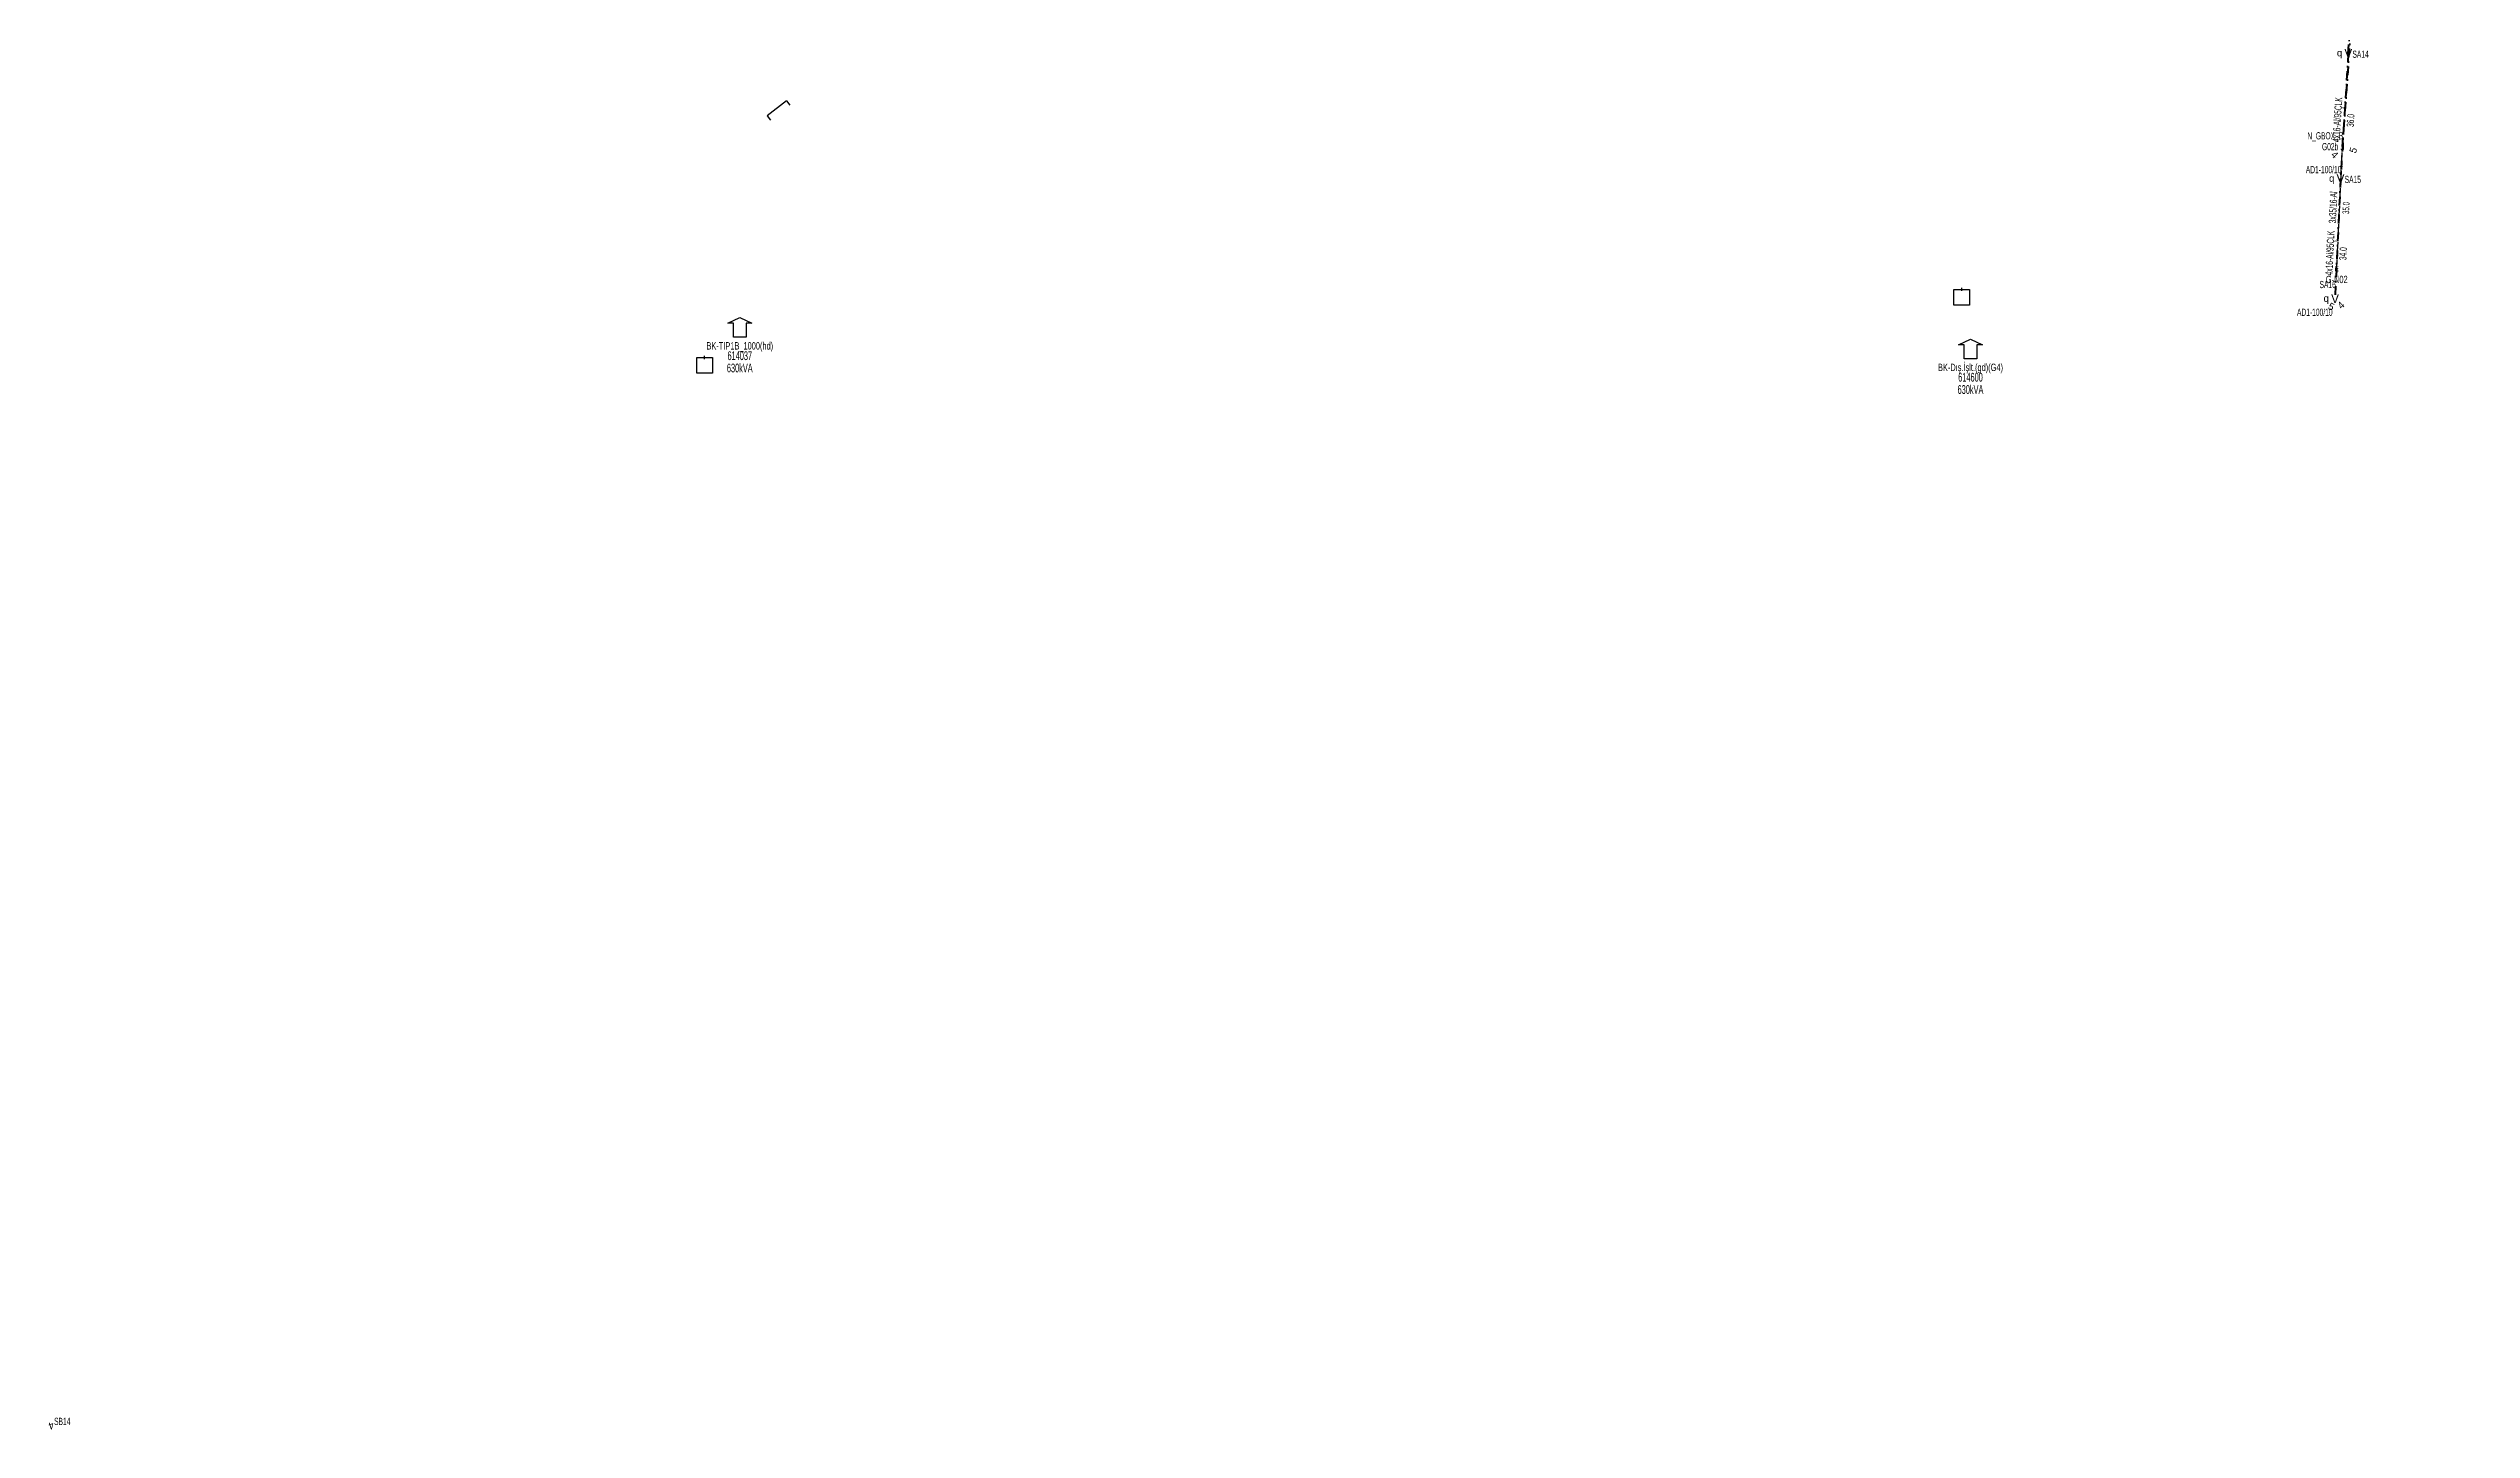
# Model space of a CAD drawing. Header units: millimetres. Extents: x 407682 to 413427, y 4045444 to 4048063.
# Drawn here: x 409590 to 410279, y 4046905 to 4047298 of the extents above; entities that cross this region are included whole.
import ezdxf
from ezdxf.enums import TextEntityAlignment as Align

# ---------------------------------------------------------------- set-up
doc = ezdxf.new("R2010")
doc.units = ezdxf.units.MM
doc.linetypes.add('DASHDOT', pattern=[5, 2.5, -1.25, 0, -1.25])
for name, color, linetype, lineweight in [('DIREK_AYD_YENI', 152, 'Continuous', 25), ('DIREK_BOX_YENI', 5, 'Continuous', 25), ('HAT_ABONE_YERALTI_YENI', 30, 'DASHDOT', 30), ('HAT_AYD_YERALTI_YENI', 4, 'DASHDOT', 40), ('HAT_BOX_YERALTI_YENI', 5, 'DASHDOT', 50), ('NODE_ABONE_YENI', 5, 'Continuous', 25), ('TRAFO_MEVCUT', 5, 'Continuous', 30)]:
    doc.layers.add(name, color=color, linetype=linetype, lineweight=lineweight)
doc.layers.add('GER_DUS_NOD_ISIM', color=5, linetype='Continuous')
doc.layers.add('NIA_OG', color=6, linetype='Continuous')
doc.styles.add('Direk', font='B_CAD')
doc.styles.get("Standard").update_dxf_attribs({"font": 'Arial'})

# ---------------------------------------------------------------- blocks, each defined once
blk = doc.blocks.new('OG_NIA', base_point=(-43.6726, 128.9236))
at = {"layer": 'NIA_OG'}
for p, q in [((-43.672618, 132.403582), (-45.232618, 132.403582)), ((-43.672618, 125.443582), (-43.672618, 132.403582)), ((-43.672618, 125.443582), (-45.232618, 125.443582))]:
    blk.add_line(p, q, dxfattribs=at)
blk = doc.blocks.new('MEV_BINA_KARE')
at = {"layer": 'TRAFO_MEVCUT', "linetype": 'Continuous'}
for p, q in [((-2.25, -2.25), (-2.25, 2.25)), ((-2.25, 2.25), (2.25, 2.25)), ((0, 1.8), (0, 2.7)), ((2.25, 2.25), (2.25, -2.25)), ((2.25, -2.25), (-2.25, -2.25))]:
    blk.add_line(p, q, dxfattribs=at)
blk = doc.blocks.new('MEV_BETKOSK')
at = {"layer": 'TRAFO_MEVCUT', "linetype": 'Continuous'}
for p, q in [((-3.4, 2), (0, 3.6)), ((-1.8, 2), (-3.4, 2)), ((-1.8, -2), (-1.8, 2)), ((0, 3.6), (3.4, 2)), ((3.4, 2), (1.8, 2)), ((1.8, 2), (1.8, -2)), ((1.8, -2), (-1.8, -2))]:
    blk.add_line(p, q, dxfattribs=at)

msp = doc.modelspace()

# ---------------------------------------------------------------- linework, layer by layer
at = {"layer": 'HAT_ABONE_YERALTI_YENI', "flags": 128}
msp.add_lwpolyline([(410240.386379, 4047235.331313), (410242.053714, 4047270.060961)], dxfattribs=at)
at = {"layer": 'HAT_AYD_YERALTI_YENI', "flags": 128}
for points in [[(410243.678, 4047296.594), (410244.714093, 4047311.689154), (410233.603868, 4047313.695633)], [(410243.678, 4047296.594), (410241.461224, 4047260.92121)], [(410241.461224, 4047260.92121), (410239.903901, 4047226.812618)]]:
    msp.add_lwpolyline(points, dxfattribs=at)
at = {"layer": 'HAT_BOX_YERALTI_YENI', "flags": 128}
msp.add_lwpolyline([(410242.053714, 4047270.060961), (410244.066646, 4047298.2341), (410244.569611, 4047311.059728), (410278.717087, 4047308.244496)], dxfattribs=at)

# ---------------------------------------------------------------- block references
at = {"layer": 'NIA_OG', "rotation": 127.836453}
msp.add_blockref('OG_NIA', (409796.873269, 4047280.938647), dxfattribs=at)
at = {"layer": 'TRAFO_MEVCUT', "linetype": 'Continuous', "lineweight": 20}
for name, p in [('MEV_BINA_KARE', (410133.759, 4047227.208)), ('MEV_BINA_KARE', (410133.759, 4047227.208)), ('MEV_BETKOSK', (410136.250559, 4047211.707634)), ('MEV_BETKOSK', (410136.250559, 4047211.707634))]:
    msp.add_blockref(name, p, dxfattribs=at)
at = {"layer": 'TRAFO_MEVCUT'}
for name, p in [('MEV_BETKOSK', (409786.303, 4047217.832)), ('MEV_BETKOSK', (409786.303, 4047217.832)), ('MEV_BINA_KARE', (409776.303, 4047207.832)), ('MEV_BINA_KARE', (409776.303, 4047207.832))]:
    msp.add_blockref(name, p, dxfattribs=at)

# ---------------------------------------------------------------- texts
at = {"layer": 'DIREK_AYD_YENI', "color": 4, "style": 'Direk'}
for p in [(410241.183328, 4047296.757124), (410238.964847, 4047261.055755), (410237.406503, 4047226.926643)]:
    msp.add_text('q', height=2, dxfattribs=at).set_placement(p, align=Align.MIDDLE_CENTER)
at = {"layer": 'DIREK_AYD_YENI', "style": 'Direk'}
for p in [(410243.678, 4047296.594), (410241.461224, 4047260.92121), (410239.903901, 4047226.812618)]:
    msp.add_text('V', height=2.5, dxfattribs=at).set_placement(p, align=Align.MIDDLE_CENTER)
at = {"layer": 'DIREK_AYD_YENI', "width": 0.53}
for s, p in [('SA14', (410247.170541, 4047296.365626)), ('AD1-100/10', (410236.64895, 4047263.519567)), ('SA15', (410244.956151, 4047260.732846)), ('SA16', (410237.812946, 4047230.832232)), ('AD1-100/10', (410234.146207, 4047222.944336)), ('SB14', (409593.649258, 4046907.381205))]:
    msp.add_text(s, height=2.05, dxfattribs=at).set_placement(p, align=Align.MIDDLE_CENTER)
at = {"layer": 'DIREK_AYD_YENI', "color": 32, "style": 'Direk'}
for s, rotation, p in [('5', 334.88582, (410238.842843, 4047224.548958)), ('4', 402.385819, (410241.5892, 4047224.966062)), ('4', 198.597649, (409590.534002, 4046906.119434))]:
    msp.add_text(s, height=2, rotation=rotation, dxfattribs=at).set_placement(p, align=Align.MIDDLE_CENTER)
at = {"layer": 'DIREK_BOX_YENI', "width": 0.53}
for s, p in [('N_GBOX_B', (410237.127806, 4047273.146703)), ('G02b', (410238.509556, 4047270.061121))]:
    msp.add_text(s, height=2.05, dxfattribs=at).set_placement(p, align=Align.MIDDLE_CENTER)
at = {"layer": 'DIREK_BOX_YENI', "color": 32, "style": 'Direk'}
for s, rotation, p in [('4', 315.953226, (410239.809736, 4047267.751107)), ('5', 430.876921, (410245.073513, 4047269.056324))]:
    msp.add_text(s, height=2, rotation=rotation, dxfattribs=at).set_placement(p, align=Align.MIDDLE_CENTER)
at = {"layer": 'DIREK_BOX_YENI', "style": 'Direk', "width": 0.8}
msp.add_text('J', height=2.25, dxfattribs=at).set_placement((410242.053714, 4047270.060961), align=Align.MIDDLE_CENTER)
at = {"layer": 'GER_DUS_NOD_ISIM', "width": 0.6}
msp.add_text('G-N02', height=2.1, dxfattribs=at).set_placement((410240.386379, 4047233.331313), align=Align.TOP_CENTER)
at = {"layer": 'HAT_ABONE_YERALTI_YENI', "lineweight": 30, "width": 0.53}
msp.add_text('3x35/16-Al', height=2.05, rotation=87.251399, dxfattribs=at).set_placement((410240.371024, 4047252.736898), align=Align.CENTER)
msp.add_text('35.0', height=1.9, rotation=87.251399, dxfattribs=at).set_placement((410242.069069, 4047252.655376), align=Align.TOP_CENTER)
at = {"layer": 'HAT_AYD_YERALTI_YENI', "lineweight": 30, "width": 0.53}
for rotation, p in [(446.25903, (410241.59014, 4047277.689944)), (447.333996, (410239.465816, 4047239.735071))]:
    msp.add_text('4x16-Al/95ÇLK', height=2.05, rotation=rotation, dxfattribs=at).set_placement(p, align=Align.CENTER)
for s, rotation, p in [('36.0', 446.25903, (410243.286518, 4047277.579026)), ('34.0', 447.333996, (410241.163976, 4047239.655998))]:
    msp.add_text(s, height=2.05, rotation=rotation, dxfattribs=at).set_placement(p, align=Align.TOP_CENTER)
at = {"layer": 'NODE_ABONE_YENI', "style": 'Direk'}
msp.add_text('E', height=1.4, dxfattribs=at).set_placement((410240.386379, 4047235.331313), align=Align.MIDDLE_CENTER)
at = {"layer": 'TRAFO_MEVCUT', "width": 0.6}
for s, height, p in [('BK-TIP1B_1000(hd)', 2.1, (409786.303, 4047212.332)), ('BK-TIP1B_1000(hd)', 2.1, (409786.303, 4047212.332)), ('630kVA', 2.5, (409786.303, 4047205.832)), ('630kVA', 2.5, (409786.303, 4047205.832)), ('614037', 2.5, (409786.303, 4047209.332)), ('614037', 2.5, (409786.303, 4047209.332))]:
    msp.add_text(s, height=height, dxfattribs=at).set_placement(p, align=Align.CENTER)
at = {"layer": 'TRAFO_MEVCUT', "linetype": 'Continuous', "width": 0.6}
for s, height, p in [('BK-Dış.İşlt.(gd)(G4)', 2.1, (410136.250559, 4047206.207634)), ('BK-Dış.İşlt.(gd)(G4)', 2.1, (410136.250559, 4047206.207634)), ('630kVA', 2.5, (410136.250559, 4047199.707634)), ('630kVA', 2.5, (410136.250559, 4047199.707634)), ('614600', 2.5, (410136.250559, 4047203.207634)), ('614600', 2.5, (410136.250559, 4047203.207634))]:
    msp.add_text(s, height=height, dxfattribs=at).set_placement(p, align=Align.CENTER)

doc.saveas('drawing.dxf')
